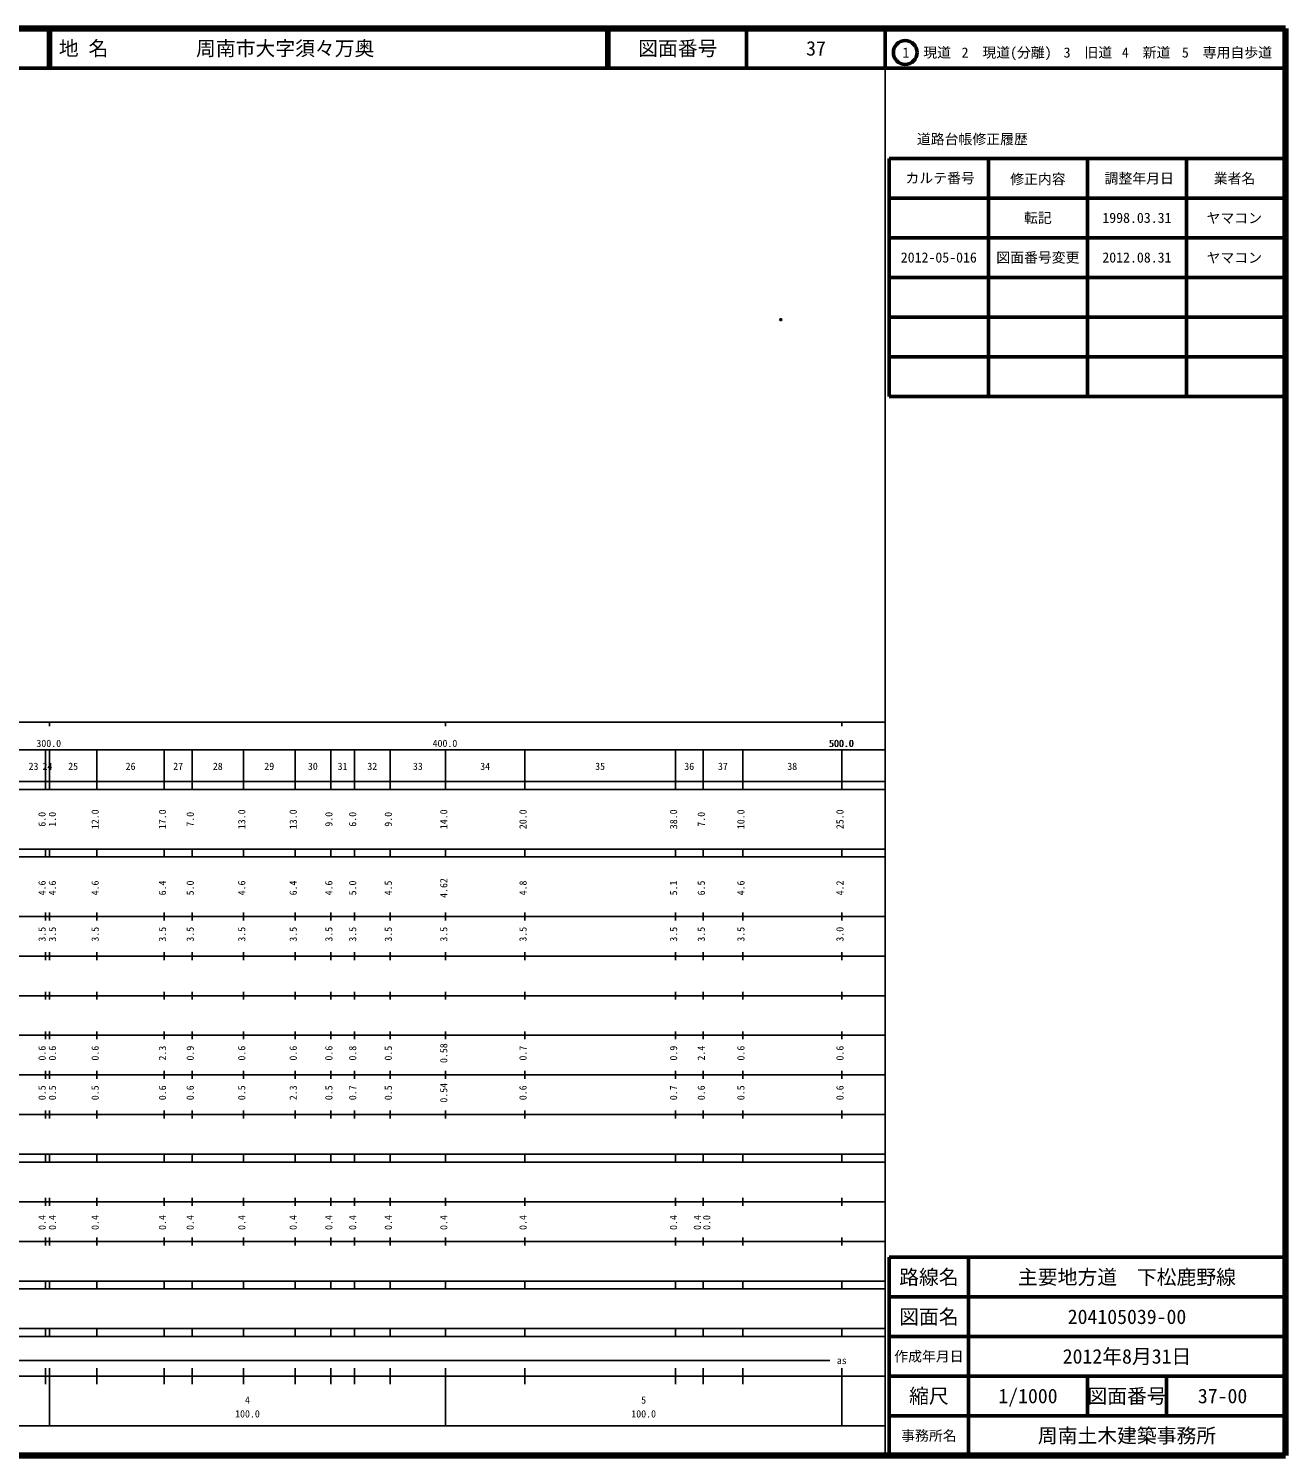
# Model space of a CAD drawing. Units: millimetres on the paper. Extents: x 40 to 680, y 20 to 380.
# Drawn here: x 362.7 to 680, y 20 to 380 of the extents above; entities that cross this region are included whole.
import ezdxf
from ezdxf.enums import TextEntityAlignment as Align

# ---------------------------------------------------------------- set-up
doc = ezdxf.new("R2010")
doc.units = ezdxf.units.MM
doc.header["$PDMODE"] = 32
doc.header["$PDSIZE"] = 0.5
doc.layers.add('M-OTRS', color=6, linetype='Continuous')
doc.layers.add('M-TTL-TXT', color=7, linetype='Continuous')
for name, color, linetype, lineweight in [('M-TTL', 2, 'Continuous', 140), ('M-TTL-BAND', 7, 'Continuous', 25), ('M-TTL-FRAM', 2, 'Continuous', 50), ('M-TTL-LINE', 7, 'Continuous', 50)]:
    doc.layers.add(name, color=color, linetype=linetype, lineweight=lineweight)
doc.styles.add('ＭＳ ゴシック', font='')
doc.styles.get('ＭＳ ゴシック').set_extended_font_data('MS Gothic')

msp = doc.modelspace()

# ---------------------------------------------------------------- linework, layer by layer
at = {"layer": 'M-OTRS'}
msp.add_point((552.611, 306.553), dxfattribs=at)
at = {"layer": 'M-TTL'}
for p, q in [((680, 380), (40, 380)), ((680, 20), (680, 380)), ((40, 20), (680, 20))]:
    msp.add_line(p, q, dxfattribs=at)
at = {"layer": 'M-TTL-BAND'}
for p, q in [((579, 20), (579, 370)), ((40, 205), (579, 205)), ((368, 205), (368, 204)), ((468, 205), (468, 204)), ((568, 205), (568, 204)), ((68, 198), (579, 198)), ((367, 188), (367, 198)), ((368, 188), (368, 198)), ((380, 188), (380, 198)), ((397, 188), (397, 198)), ((404, 188), (404, 198)), ((417, 188), (417, 198)), ((430, 188), (430, 198)), ((439, 188), (439, 198)), ((445, 188), (445, 198)), ((454, 188), (454, 198)), ((468, 188), (468, 198)), ((488, 188), (488, 198)), ((526, 188), (526, 198)), ((533, 188), (533, 198)), ((543, 188), (543, 198)), ((568, 188), (568, 198)), ((40, 190), (579, 190)), ((40, 188), (579, 188)), ((40, 173), (579, 173)), ((367, 171), (367, 173)), ((368, 171), (368, 173)), ((380, 171), (380, 173)), ((397, 171), (397, 173)), ((404, 171), (404, 173)), ((417, 171), (417, 173)), ((430, 171), (430, 173)), ((439, 171), (439, 173)), ((445, 171), (445, 173)), ((454, 171), (454, 173)), ((468, 171), (468, 173)), ((488, 171), (488, 173)), ((526, 171), (526, 173)), ((533, 171), (533, 173)), ((543, 171), (543, 173)), ((568, 171), (568, 173)), ((40, 171), (579, 171)), ((40, 156), (579, 156)), ((367, 155), (367, 157)), ((368, 155), (368, 157)), ((380, 155), (380, 157)), ((397, 155), (397, 157)), ((404, 155), (404, 157)), ((417, 155), (417, 157)), ((430, 155), (430, 157)), ((439, 155), (439, 157)), ((445, 155), (445, 157)), ((454, 155), (454, 157)), ((468, 155), (468, 157)), ((488, 155), (488, 157)), ((526, 155), (526, 157)), ((533, 155), (533, 157)), ((543, 155), (543, 157)), ((568, 155), (568, 157)), ((46, 146), (579, 146)), ((367, 145), (367, 147)), ((368, 145), (368, 147)), ((380, 145), (380, 147)), ((397, 145), (397, 147)), ((404, 145), (404, 147)), ((417, 145), (417, 147)), ((430, 145), (430, 147)), ((439, 145), (439, 147)), ((445, 145), (445, 147)), ((454, 145), (454, 147)), ((468, 145), (468, 147)), ((488, 145), (488, 147)), ((526, 145), (526, 147)), ((533, 145), (533, 147)), ((543, 145), (543, 147)), ((568, 145), (568, 147)), ((367, 135), (367, 137)), ((368, 135), (368, 137)), ((380, 135), (380, 137)), ((397, 135), (397, 137)), ((404, 135), (404, 137)), ((417, 135), (417, 137)), ((430, 135), (430, 137)), ((439, 135), (439, 137)), ((445, 135), (445, 137)), ((454, 135), (454, 137)), ((468, 135), (468, 137)), ((488, 135), (488, 137)), ((526, 135), (526, 137)), ((533, 135), (533, 137)), ((543, 135), (543, 137)), ((568, 135), (568, 137)), ((52, 136), (579, 136)), ((46, 126), (579, 126)), ((367, 125), (367, 127)), ((368, 125), (368, 127)), ((380, 125), (380, 127)), ((397, 125), (397, 127)), ((404, 125), (404, 127)), ((417, 125), (417, 127)), ((430, 125), (430, 127)), ((439, 125), (439, 127)), ((445, 125), (445, 127)), ((454, 125), (454, 127)), ((468, 125), (468, 127)), ((488, 125), (488, 127)), ((526, 125), (526, 127)), ((533, 125), (533, 127)), ((543, 125), (543, 127)), ((568, 125), (568, 127)), ((52, 116), (579, 116)), ((367, 115), (367, 117)), ((368, 115), (368, 117)), ((380, 115), (380, 117)), ((397, 115), (397, 117)), ((404, 115), (404, 117)), ((417, 115), (417, 117)), ((430, 115), (430, 117)), ((439, 115), (439, 117)), ((445, 115), (445, 117)), ((454, 115), (454, 117)), ((468, 115), (468, 117)), ((488, 115), (488, 117)), ((526, 115), (526, 117)), ((533, 115), (533, 117)), ((543, 115), (543, 117)), ((568, 115), (568, 117)), ((46, 106), (579, 106)), ((367, 105), (367, 107)), ((368, 105), (368, 107)), ((380, 105), (380, 107)), ((397, 105), (397, 107)), ((404, 105), (404, 107)), ((417, 105), (417, 107)), ((430, 105), (430, 107)), ((439, 105), (439, 107)), ((445, 105), (445, 107)), ((454, 105), (454, 107)), ((468, 105), (468, 107)), ((488, 105), (488, 107)), ((526, 105), (526, 107)), ((533, 105), (533, 107)), ((543, 105), (543, 107)), ((568, 105), (568, 107)), ((40, 96), (579, 96)), ((40, 94), (579, 94)), ((367, 94), (367, 96)), ((368, 94), (368, 96)), ((380, 94), (380, 96)), ((397, 94), (397, 96)), ((404, 94), (404, 96)), ((417, 94), (417, 96)), ((430, 94), (430, 96)), ((439, 94), (439, 96)), ((445, 94), (445, 96)), ((454, 94), (454, 96)), ((468, 94), (468, 96)), ((488, 94), (488, 96)), ((526, 94), (526, 96)), ((533, 94), (533, 96)), ((543, 94), (543, 96)), ((568, 94), (568, 96)), ((49, 84), (579, 84)), ((367, 83), (367, 85)), ((368, 83), (368, 85)), ((380, 83), (380, 85)), ((397, 83), (397, 85)), ((404, 83), (404, 85)), ((417, 83), (417, 85)), ((430, 83), (430, 85)), ((439, 83), (439, 85)), ((445, 83), (445, 85)), ((454, 83), (454, 85)), ((468, 83), (468, 85)), ((488, 83), (488, 85)), ((526, 83), (526, 85)), ((533, 83), (533, 85)), ((543, 83), (543, 85)), ((568, 83), (568, 85)), ((40, 74), (579, 74)), ((367, 73), (367, 75)), ((368, 73), (368, 75)), ((380, 73), (380, 75)), ((397, 73), (397, 75)), ((404, 73), (404, 75)), ((417, 73), (417, 75)), ((430, 73), (430, 75)), ((439, 73), (439, 75)), ((445, 73), (445, 75)), ((454, 73), (454, 75)), ((468, 73), (468, 75)), ((488, 73), (488, 75)), ((526, 73), (526, 75)), ((533, 73), (533, 75)), ((543, 73), (543, 75)), ((568, 73), (568, 75)), ((40, 64), (579, 64)), ((40, 62), (579, 62)), ((367, 62), (367, 64)), ((368, 62), (368, 64)), ((380, 62), (380, 64)), ((397, 62), (397, 64)), ((404, 62), (404, 64)), ((417, 62), (417, 64)), ((430, 62), (430, 64)), ((439, 62), (439, 64)), ((445, 62), (445, 64)), ((454, 62), (454, 64)), ((468, 62), (468, 64)), ((488, 62), (488, 64)), ((526, 62), (526, 64)), ((533, 62), (533, 64)), ((543, 62), (543, 64)), ((568, 62), (568, 64)), ((40, 52), (579, 52)), ((367, 50), (367, 52)), ((368, 50), (368, 52)), ((380, 50), (380, 52)), ((397, 50), (397, 52)), ((404, 50), (404, 52)), ((417, 50), (417, 52)), ((430, 50), (430, 52)), ((439, 50), (439, 52)), ((445, 50), (445, 52)), ((454, 50), (454, 52)), ((468, 50), (468, 52)), ((488, 50), (488, 52)), ((526, 50), (526, 52)), ((533, 50), (533, 52)), ((543, 50), (543, 52)), ((568, 50), (568, 52)), ((40, 50), (579, 50)), ((71, 44), (565, 44)), ((40, 40), (579, 40)), ((367, 38), (367, 42)), ((368, 27.5), (368, 42)), ((380, 38), (380, 42)), ((397, 38), (397, 42)), ((404, 38), (404, 42)), ((417, 38), (417, 42)), ((430, 38), (430, 42)), ((439, 38), (439, 42)), ((445, 38), (445, 42)), ((454, 38), (454, 42)), ((468, 27.5), (468, 42)), ((488, 38), (488, 42)), ((526, 38), (526, 42)), ((533, 38), (533, 42)), ((543, 38), (543, 42)), ((568, 27.5), (568, 42)), ((68, 27.5), (579, 27.5))]:
    msp.add_line(p, q, dxfattribs=at)
at = {"layer": 'M-TTL-FRAM'}
for p, q in [((580, 347.197), (580, 287.197)), ((580, 347.197), (680, 347.197)), ((580, 287.197), (680, 287.197)), ((680, 70), (580, 70)), ((580, 70), (580, 20))]:
    msp.add_line(p, q, dxfattribs=at)
at = {"layer": 'M-TTL-LINE'}
for p, q in [((367.75, 380), (367.75, 370)), ((368.25, 380), (368.25, 370)), ((508.747, 380), (508.747, 370)), ((509.247, 380), (509.247, 370)), ((543.997, 380), (543.997, 370)), ((579, 380), (579, 370)), ((40, 370), (680, 370)), ((605, 347.197), (605, 287.197)), ((630, 347.197), (630, 287.197)), ((655, 347.197), (655, 287.197)), ((580, 337.197), (680, 337.197)), ((580, 327.197), (680, 327.197)), ((580, 317.197), (680, 317.197)), ((580, 307.197), (680, 307.197)), ((580, 297.197), (680, 297.197)), ((600, 70), (600, 20)), ((680, 60), (580, 60)), ((680, 50), (580, 50)), ((680, 40), (580, 40)), ((630, 40), (630, 30)), ((650, 40), (650, 30)), ((680, 30), (580, 30))]:
    msp.add_line(p, q, dxfattribs=at)
msp.add_circle((584.031, 373.958), 3, dxfattribs=at)

# ---------------------------------------------------------------- texts
at = {"layer": 'M-TTL-BAND', "style": 'ＭＳ ゴシック'}
for s, p in [('300.0', (367.844, 198.195)), ('400.0', (467.844, 198.195)), ('500.0', (567.844, 198.195)), ('500.0', (568, 198.195)), ('23', (364, 192.405)), ('24', (367.5, 192.405)), ('25', (374, 192.405)), ('26', (388.5, 192.405)), ('27', (400.5, 192.405)), ('28', (410.5, 192.405)), ('29', (423.5, 192.405)), ('30', (434.5, 192.405)), ('31', (442, 192.405)), ('32', (449.5, 192.405)), ('33', (461, 192.405)), ('34', (478, 192.405)), ('35', (507, 192.405)), ('36', (529.5, 192.405)), ('37', (538, 192.405)), ('38', (555.5, 192.405)), ('as', (568, 42.5)), ('4', (418, 32.523)), ('5', (518, 32.523)), ('100.0', (418, 29.033)), ('100.0', (518, 29.033))]:
    msp.add_text(s, height=1.833, dxfattribs=at).set_placement(p, align=Align.BOTTOM_CENTER)
for s, p in [('6.0', (367.602, 180.5)), ('1.0', (370.213, 180.5)), ('12.0', (381, 180.5)), ('17.0', (398, 180.5)), ('7.0', (405, 180.5)), ('13.0', (418, 180.5)), ('13.0', (431, 180.5)), ('9.0', (440, 180.5)), ('6.0', (446, 180.5)), ('9.0', (455, 180.5)), ('14.0', (469, 180.5)), ('20.0', (489, 180.5)), ('38.0', (527, 180.5)), ('7.0', (534, 180.5)), ('10.0', (544, 180.5)), ('25.0', (569, 180.5)), ('4.6', (367.602, 163.174)), ('4.6', (370.213, 163.174)), ('4.6', (381, 163.174)), ('6.4', (398, 163.174)), ('5.0', (405, 163.174)), ('4.6', (418, 163.174)), ('6.4', (431, 163.174)), ('4.6', (440, 163.174)), ('5.0', (446, 163.174)), ('4.5', (455, 163.174)), ('4.62', (469, 163.174)), ('4.8', (489, 163.174)), ('5.1', (527, 163.174)), ('6.5', (534, 163.174)), ('4.6', (544, 163.174)), ('4.2', (569, 163.174)), ('3.5', (367.602, 151.5)), ('3.5', (370.213, 151.5)), ('3.5', (381, 151.5)), ('3.5', (398, 151.5)), ('3.5', (405, 151.5)), ('3.5', (418, 151.5)), ('3.5', (431, 151.5)), ('3.5', (440, 151.5)), ('3.5', (446, 151.5)), ('3.5', (455, 151.5)), ('3.5', (469, 151.5)), ('3.5', (489, 151.5)), ('3.5', (527, 151.5)), ('3.5', (534, 151.5)), ('3.5', (544, 151.5)), ('3.0', (569, 151.5)), ('0.6', (367.602, 121.5)), ('0.6', (370.213, 121.5)), ('0.6', (381, 121.5)), ('2.3', (398, 121.5)), ('0.9', (405, 121.5)), ('0.6', (418, 121.5)), ('0.6', (431, 121.5)), ('0.6', (440, 121.5)), ('0.8', (446, 121.5)), ('0.5', (455, 121.5)), ('0.58', (469, 121.5)), ('0.7', (489, 121.5)), ('0.9', (527, 121.5)), ('2.4', (534, 121.5)), ('0.6', (544, 121.5)), ('0.6', (569, 121.5)), ('0.5', (367.602, 111.5)), ('0.5', (370.213, 111.5)), ('0.5', (381, 111.5)), ('0.6', (398, 111.5)), ('0.6', (405, 111.5)), ('0.5', (418, 111.5)), ('2.3', (431, 111.5)), ('0.5', (440, 111.5)), ('0.7', (446, 111.5)), ('0.5', (455, 111.5)), ('0.54', (469, 111.5)), ('0.6', (489, 111.5)), ('0.7', (527, 111.5)), ('0.6', (534, 111.5)), ('0.5', (544, 111.5)), ('0.6', (569, 111.5)), ('0.4', (367.602, 78.764)), ('0.4', (370.213, 78.764)), ('0.4', (381, 78.764)), ('0.4', (398, 78.764)), ('0.4', (405, 78.764)), ('0.4', (418, 78.764)), ('0.4', (431, 78.764)), ('0.4', (440, 78.764)), ('0.4', (446, 78.764)), ('0.4', (455, 78.764)), ('0.4', (469, 78.764)), ('0.4', (489, 78.764)), ('0.4', (527, 78.764)), ('0.4', (533, 78.764)), ('0.0', (535.37, 78.764))]:
    msp.add_text(s, height=1.833, rotation=90, dxfattribs=at).set_placement(p, align=Align.BOTTOM_CENTER)
at = {"layer": 'M-TTL-TXT', "style": 'ＭＳ ゴシック'}
for s, p in [('地 名', (370.38, 375)), ('周南市大字須々万奥', (405.024, 375))]:
    msp.add_text(s, height=3.666, dxfattribs=at).set_placement(p, align=Align.MIDDLE_LEFT)
for s, height, p in [('図面番号', 3.666, (526.622, 375)), ('37', 3.666, (561.497, 375)), ('1\u3000現道', 2.566, (589.448, 373.958)), ('2\u3000現道(分離)', 2.566, (609.619, 373.958)), ('3\u3000旧道', 2.566, (630.121, 373.958)), ('4\u3000新道', 2.566, (644.824, 373.958)), ('5\u3000専用自歩道', 2.566, (665.228, 373.958)), ('道路台帳修正履歴', 2.566, (600.968, 352.113)), ('カルテ番号', 2.566, (592.839, 342.277)), ('修正内容', 2.566, (617.509, 342.023)), ('調整年月日', 2.566, (643.089, 342.197)), ('業者名', 2.566, (667.134, 342.197)), ('転記', 2.566, (617.5, 332.245)), ('1998.03.31', 2.566, (642.5, 332.245)), ('ヤマコン', 2.566, (667.077, 332.189)), ('2012-05-016', 2.566, (592.5, 322.245)), ('図面番号変更', 2.566, (617.5, 322.245)), ('2012.08.31', 2.566, (642.5, 322.245)), ('ヤマコン', 2.566, (667.077, 322.189)), ('路線名', 3.666, (590, 65)), ('路線名', 3.666, (590, 65)), ('主要地方道\u3000下松鹿野線', 3.666, (640, 65)), ('図面名', 3.666, (590, 55)), ('図面名', 3.666, (590, 55)), ('204105039-00', 3.666, (640, 55)), ('2012年8月31日', 3.666, (640, 45)), ('作成年月日', 2.566, (590, 45)), ('作成年月日', 2.566, (590, 45)), ('縮尺', 3.666, (590, 35)), ('縮尺', 3.666, (590, 35)), ('1/1000', 3.666, (615, 35)), ('図面番号', 3.666, (640, 35)), ('図面番号', 3.666, (640, 35)), ('37-00', 3.666, (664.125, 35)), ('事務所名', 2.566, (590, 25)), ('事務所名', 2.566, (590, 25)), ('周南土木建築事務所', 3.666, (640, 25))]:
    msp.add_text(s, height=height, dxfattribs=at).set_placement(p, align=Align.MIDDLE_CENTER)

doc.saveas('drawing.dxf')
